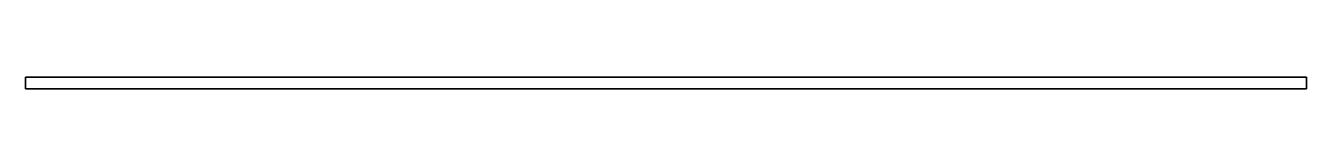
# Model space of a CAD drawing. Extents: x 0 to 2700, y 0 to 25.
import ezdxf

# ---------------------------------------------------------------- set-up
doc = ezdxf.new("R2010")
doc.units = 0
doc.layers.get('0').update_dxf_attribs({"linetype": 'CONTINUOUS'})
doc.layers.get('DEFPOINTS').update_dxf_attribs({"color": 1, "linetype": 'CONTINUOUS'})
for name, color, linetype in [('LAYER1', 2, 'CONTINUOUS'), ('LAYER2', 92, 'CONTINUOUS'), ('LAYER3', 5, 'CONTINUOUS')]:
    doc.layers.add(name, color=color, linetype=linetype)

msp = doc.modelspace()

# ---------------------------------------------------------------- linework, layer by layer
at = {"extrusion": (-1, -1.1e-15, -2e-16)}
for p, q in [((2700, 25, 100), (0, 25, 100)), ((0, 25, 100), (0, 25)), ((0, 25), (2700, 25)), ((0, 0), (0, 25)), ((0, 0, 80), (0, 25, 100)), ((2700, 0), (0, 0)), ((0, 0), (0, 0, 80)), ((0, 0, 80), (2700, 0, 80)), ((2700, 25), (2700, 25, 100)), ((2700, 0), (2700, 25)), ((2700, 0, 80), (2700, 25, 100)), ((2700, 0), (2700, 0, 80))]:
    msp.add_line(p, q, dxfattribs=at)
for points in [[(2700, 0), (2700, 25), (0, 25), (0, 0)], [(2700, 25), (2700, 25, 100), (0, 25, 100), (0, 25)], [(0, 0), (0, 0, 80), (2700, 0, 80), (2700, 0)]]:
    msp.add_3dface(points)
at = {"layer": 'DEFPOINTS'}
for points in [[(2700, 0, 80), (2700, 25, 100), (0, 25, 100), (0, 0, 80)], [(0, 0, 80), (0, 25, 100), (2700, 25, 100), (2700, 0, 80)]]:
    msp.add_3dface(points, dxfattribs=at)
at = {"layer": 'LAYER1'}
for points in [[(2700, 25), (2700, 25, 100), (0, 25, 100), (0, 25)], [(0, 0), (0, 0, 80), (2700, 0, 80), (2700, 0)]]:
    msp.add_3dface(points, dxfattribs=at)
at = {"layer": 'LAYER2'}
for points in [[(0, 0), (0, 25), (0, 25, 100), (0, 0, 80)], [(0, 0), (0, 25), (0, 25, 100), (0, 0, 80)], [(2700, 25), (2700, 0), (2700, 0, 80), (2700, 25, 100)], [(2700, 25), (2700, 0), (2700, 0, 80), (2700, 25, 100)]]:
    msp.add_3dface(points, dxfattribs=at)
at = {"layer": 'LAYER3'}
msp.add_3dface([(0, 25), (0, 0), (2700, 0), (2700, 25)], dxfattribs=at)

doc.saveas('drawing.dxf')
